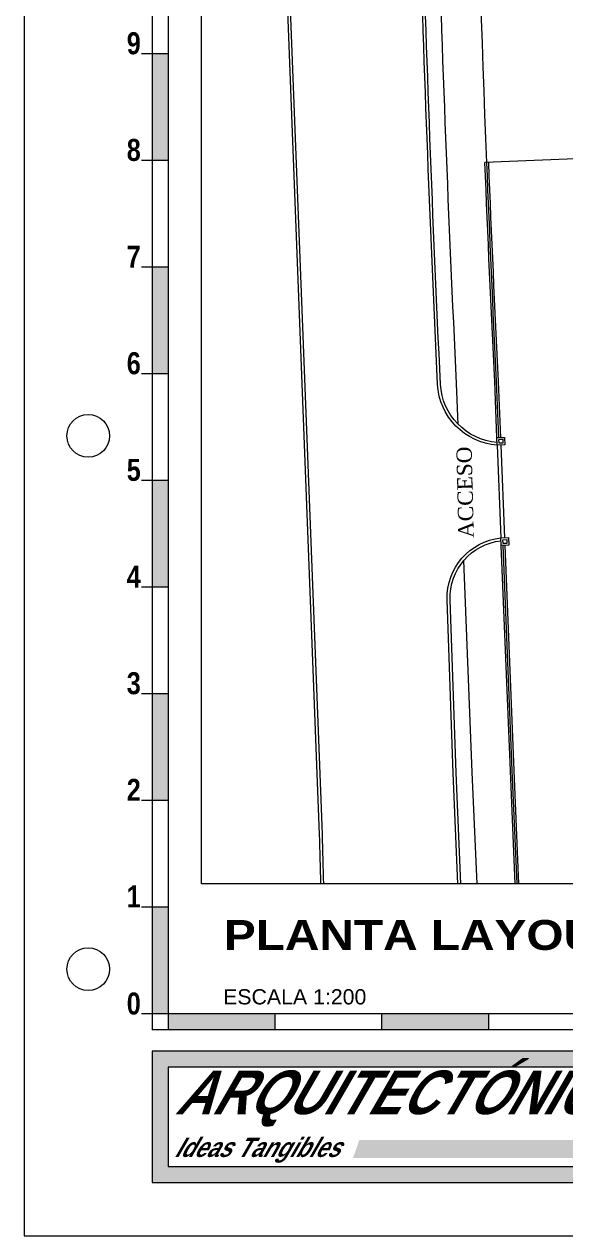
# Model space of a CAD drawing. Header units: millimetres. Extents: x 1010 to 1494, y -119 to 564.
# Drawn here: x 1274.1 to 1302.5, y 401.2 to 464.8 of the extents above; entities that cross this region are included whole.
import ezdxf

# ---------------------------------------------------------------- set-up
doc = ezdxf.new("R2010")
doc.units = ezdxf.units.MM
for name, color, linetype, lineweight in [('10', 7, 'Continuous', 9), ('20', 6, 'Continuous', 9), ('40', 3, 'Continuous', 9), ('50', 2, 'Continuous', 9), ('80', 1, 'Continuous', 9), ('Anden', 240, 'Continuous', 9), ('Columna', 6, 'Continuous', 9), ('Malla', 7, 'FENCELINE1', 9), ('Muro', 5, 'Continuous', 9), ('Puerta', 32, 'Continuous', 9), ('TEXTOS', 7, 'Continuous', 9), ('TX3', 6, 'Continuous', 9), ('Via proy.', 250, 'Continuous', 9)]:
    doc.layers.add(name, color=color, linetype=linetype, lineweight=lineweight)
doc.styles.add('OBLI', font='ARIALNB.TTF', dxfattribs={"oblique": 30})
doc.styles.get("Standard").update_dxf_attribs({"font": 'arial.ttf'})
doc.styles.add('SUB', font='ARIALNB.TTF', dxfattribs={"oblique": 30})
doc.styles.add('SWISS', font='swiss.ttf')
doc.styles.add('TITULO', font='')
doc.styles.get('TITULO').set_extended_font_data('Arial Black')
doc.linetypes.add('FENCELINE1', pattern='A,0.25,-0.1,[133,ltypeshp.shx,S=0.1,R=0,X=-0.1,Y=0],-0.1,1', length=1.45)

msp = doc.modelspace()

# ---------------------------------------------------------------- hatches: boundary and pattern name
at = {"layer": '20'}
h = msp.add_hatch(color=256, dxfattribs=at)
h.paths.add_polyline_path([(1281.64722, 452.0122), (1280.80722, 452.0122), (1280.80722, 446.4122), (1281.64722, 446.4122)])
h.paths.add_polyline_path([(1281.64722, 463.2122), (1280.80722, 463.2122), (1280.80722, 457.6122), (1281.64722, 457.6122)])
h = msp.add_hatch(color=256, dxfattribs=at)
h.paths.add_polyline_path([(1281.64722, 418.4122), (1280.80722, 418.4122), (1280.80722, 412.8122), (1281.64722, 412.8122)])
h.paths.add_polyline_path([(1281.64722, 429.6122), (1280.80722, 429.6122), (1280.80722, 424.0122), (1281.64722, 424.0122)])
h.paths.add_polyline_path([(1281.64722, 440.8122), (1280.80722, 440.8122), (1280.80722, 435.2122), (1281.64722, 435.2122)])
h.paths.add_polyline_path([(1287.24722, 412.8122), (1281.64722, 412.8122), (1281.64722, 411.9722), (1287.24722, 411.9722)])
h.paths.add_polyline_path([(1298.44722, 412.8122), (1292.84722, 412.8122), (1292.84722, 411.9722), (1298.44722, 411.9722)])
h.paths.add_polyline_path([(1309.64722, 412.8122), (1304.04722, 412.8122), (1304.04722, 411.9722), (1309.64722, 411.9722)])
h.paths.add_polyline_path([(1320.84722, 412.8122), (1315.24722, 412.8122), (1315.24722, 411.9722), (1320.84722, 411.9722)])
h.paths.add_polyline_path([(1332.04722, 412.8122), (1326.44722, 412.8122), (1326.44722, 411.9722), (1332.04722, 411.9722)])
msp.add_hatch(color=256, dxfattribs=at).paths.add_polyline_path([(1350.89122, 410.8522), (1280.80722, 410.8522), (1280.80722, 403.953), (1350.89122, 403.953), (1350.89122, 404.793), (1281.64722, 404.793), (1281.64722, 410.0122), (1350.89122, 410.0122)])
h = msp.add_hatch(color=250, dxfattribs=at)
h.set_gradient(color1=(51, 51, 51), one_color=1, tint=1)
h.paths.add_polyline_path([(1305.39902, 406.18267), (1291.67493, 406.18267), (1291.34338, 405.23183), (1305.06747, 405.23183)])

# ---------------------------------------------------------------- linework, layer by layer
at = {"layer": '10'}
for p, q in [((1281.64722, 537.4122), (1281.64722, 411.9722)), ((1280.80722, 536.8522), (1280.80722, 411.9722)), ((1281.64722, 463.2122), (1280.24722, 463.2122)), ((1281.64722, 457.6122), (1280.24722, 457.6122)), ((1281.64722, 452.0122), (1280.24722, 452.0122)), ((1281.64722, 446.4122), (1280.24722, 446.4122)), ((1281.64722, 440.8122), (1280.24722, 440.8122)), ((1281.64722, 435.2122), (1280.24722, 435.2122)), ((1281.64722, 429.6122), (1280.24722, 429.6122)), ((1281.64722, 424.0122), (1280.24722, 424.0122)), ((1281.64722, 418.4122), (1280.24722, 418.4122)), ((1467.28722, 412.8122), (1280.24722, 412.8122)), ((1287.24722, 412.8122), (1287.24722, 411.9722)), ((1292.84722, 412.8122), (1292.84722, 411.9722)), ((1298.44722, 412.8122), (1298.44722, 411.9722)), ((1467.28722, 411.9722), (1280.80722, 411.9722))]:
    msp.add_line(p, q, dxfattribs=at)
msp.add_lwpolyline([(1274.08722, 401.153), (1470.08722, 401.153), (1470.08722, 541.153), (1274.08722, 541.153)], close=True, dxfattribs=at)
at = {"layer": '20', "color": 7, "lineweight": 0}
for p, q in [((1274.08722, 541.153), (1274.08722, 401.153)), ((1274.08722, 401.153), (1470.08722, 401.153))]:
    msp.add_line(p, q, dxfattribs=at)
at = {"layer": '20'}
for p, q in [((1467.28722, 410.8522), (1280.80722, 410.8522)), ((1280.80722, 410.8522), (1280.80722, 403.953)), ((1281.64722, 410.0122), (1281.64722, 404.793)), ((1466.44722, 410.0122), (1281.64722, 410.0122)), ((1281.64722, 404.793), (1466.44722, 404.793)), ((1280.80722, 403.953), (1467.28722, 403.953))]:
    msp.add_line(p, q, dxfattribs=at)
for points in [[(1298.91337, 442.65978, -0.37808993), (1295.7842, 445.86259, -0.00951499), (1294.3098, 497.51713, -0.00665151), (1294.38221, 516.59136, -0.36003132), (1296.4402, 518.99409), (1301.78398, 520.15194)], [(1298.90729, 442.81069, -0.37654646), (1295.93402, 445.86997, -0.00951495), (1294.45979, 497.51856, -0.00665151), (1294.53219, 516.58879, -0.36040712), (1296.46884, 518.84682), (1301.81575, 520.00535)], [(1298.3679, 457.51399, -0.00792229), (1297.40948, 497.54546, -0.0070551), (1297.50216, 517.68938), (1301.94512, 518.65205), (1342.02387, 518.6789)], [(1296.86749, 443.7573), (1296.78077, 445.90783, -0.0102002), (1295.30957, 497.52698, -0.00728065), (1295.41493, 518.37594)], [(1289.6625, 419.62592, -0.00060795), (1289.58435, 422.22641), (1287.51558, 475.95139, -0.00888796), (1287.17912, 513.00376), (1287.21867, 515.84192)], [(1289.81257, 419.62592, -0.00060922), (1289.73427, 422.23146), (1287.6655, 475.95629, -0.00888765), (1287.32911, 513.00206), (1287.36865, 515.83983)]]:
    msp.add_lwpolyline(points, format="xyb", dxfattribs=at)
at = {"layer": '50'}
for centre in [(1277.44722, 443.153), (1277.44722, 415.153)]:
    msp.add_circle(centre, 1.12, dxfattribs=at)
at = {"layer": '80'}
msp.add_lwpolyline([(1283.38738, 533.48476), (1433.6233, 533.48476), (1433.6233, 419.62592), (1283.38738, 419.62592)], close=True, dxfattribs=at)
at = {"layer": 'Anden', "linetype": 'Continuous', "ltscale": 10}
msp.add_lwpolyline([(1297.85113, 419.62592), (1297.60405, 425.491), (1297.15575, 436.60859)], dxfattribs=at)
at = {"layer": 'Columna'}
for points in [[(1298.91337, 442.65978), (1298.89715, 443.05945), (1299.29662, 443.07586), (1299.31303, 442.67619), (1298.91337, 442.65978)], [(1299.12561, 437.39632), (1299.10939, 437.79599), (1299.50886, 437.8124), (1299.52527, 437.41274), (1299.12561, 437.39632)]]:
    msp.add_lwpolyline(points, dxfattribs=at)
for points in [[(1299.00923, 442.7638), (1299.00112, 442.96363), (1299.2008, 442.97184), (1299.20901, 442.772)], [(1299.22147, 437.50035), (1299.21336, 437.70018), (1299.41304, 437.70838), (1299.42125, 437.50855)]]:
    msp.add_lwpolyline(points, close=True, dxfattribs=at)
at = {"layer": 'Malla'}
msp.add_line((1304.67167, 457.76489), (1298.26797, 457.51001), dxfattribs=at)
msp.add_lwpolyline([(1298.99717, 443.06363), (1298.8787, 446.00146, -0.00227981), (1298.3679, 457.51399, -0.00227981)], format="xyb", dxfattribs=at)
msp.add_lwpolyline([(1299.953, 419.62592), (1299.70227, 425.5775), (1299.22552, 437.4005)], dxfattribs=at)
at = {"layer": 'Muro'}
for points in [[(1298.89725, 443.05945), (1298.7788, 445.997, -0.00227972), (1298.26797, 457.51001, -0.00227972)], [(1299.09709, 443.06766), (1298.97861, 446.00592, -0.00227989), (1298.46782, 457.51797, -0.00227989)]]:
    msp.add_lwpolyline(points, format="xyb", dxfattribs=at)
for points in [[(1299.85291, 419.62592), (1299.60235, 425.57338), (1299.12561, 437.39632)], [(1300.05309, 419.62592), (1299.80218, 425.58162), (1299.32544, 437.40453)]]:
    msp.add_lwpolyline(points, dxfattribs=at)
at = {"layer": 'Puerta'}
msp.add_line((1298.91337, 442.65978), (1299.10949, 437.796), dxfattribs=at)
msp.add_lwpolyline([(1299.30933, 437.80421), (1299.1132, 442.66798)], dxfattribs=at)
at = {"layer": 'Via proy.', "color": 0, "linetype": 'Continuous', "ltscale": 10}
for points in [[(1296.8504, 419.62592), (1296.60509, 425.44876), (1296.2877, 434.54593, -0.39354219), (1299.10949, 437.796)], [(1297.00053, 419.62592), (1296.75498, 425.45453), (1296.43761, 434.55116, -0.39259557), (1299.11555, 437.64578)]]:
    msp.add_lwpolyline(points, format="xyb", dxfattribs=at)

# ---------------------------------------------------------------- texts
at = {"layer": '10', "style": 'SUB', "oblique": 30}
msp.add_text('Ideas Tangibles', height=1.006368, dxfattribs=at).set_placement((1281.94265, 405.29145))
at = {"layer": '20', "style": 'SUB'}
for s, p in [('9', (1279.46755, 463.19032)), ('8', (1279.46755, 457.59032)), ('7', (1279.46755, 451.99032)), ('6', (1279.46755, 446.39032)), ('5', (1279.46755, 440.79032)), ('4', (1279.46755, 435.19032)), ('3', (1279.46755, 429.59032)), ('2', (1279.46755, 423.99032)), ('1', (1279.46755, 418.39032)), ('0', (1279.46755, 412.77007))]:
    msp.add_text(s, height=1.15482, dxfattribs=at).set_placement(p)
at = {"layer": '20', "insert": (1281.96766, 409.82856), "char_height": 2.2909189, "width": 34.4726319, "attachment_point": 1, "style": 'OBLI'}
msp.add_mtext('ARQUITECTÓNICA', dxfattribs=at)
at = {"layer": '40', "style": 'SWISS'}
msp.add_text('ESCALA 1:200', height=0.800152, dxfattribs=at).set_placement((1284.5249, 413.30065))
at = {"layer": 'TEXTOS', "color": 7, "lineweight": 40, "insert": (1296.8782, 437.77702), "char_height": 0.8067659, "width": 18.5768463, "attachment_point": 1, "rotation": 91.3739711}
msp.add_mtext('{\\fTimes New Roman|b0|i0|c0|p18;ACCESO}', dxfattribs=at)
at = {"layer": 'TX3', "style": 'TITULO'}
msp.add_text('PLANTA LAYOUT SEGUNDO PISO', height=1.568, dxfattribs=at).set_placement((1284.56661, 416.16337))

doc.saveas('drawing.dxf')
